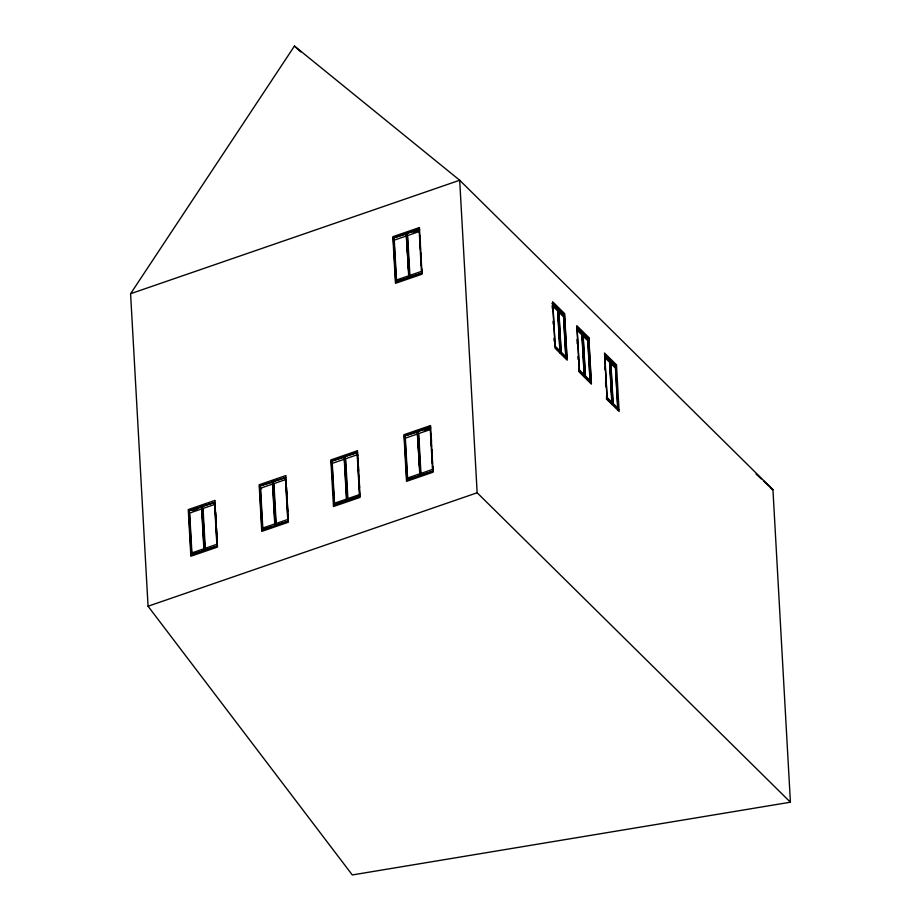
<?xml version="1.0" encoding="UTF-8"?>
<svg xmlns="http://www.w3.org/2000/svg" width="921" height="921" viewBox="0 0 921 921"><rect width="100%" height="100%" fill="white"/><g stroke="black" fill="none" stroke-linecap="round" stroke-linejoin="round"><path stroke-width="1.38" d="M130.586 293.718L294.455 46.05L459.683 180.24L772.938 489.673L790.414 802.203L352.294 874.95L148.062 606.237L130.586 293.718L459.683 180.24L477.159 492.77L790.414 802.203M407.853 278.073L395.742 281.768L393.29 238.021L419.09 229.122L419.665 229.41L406.564 233.45L409.005 277.186L420.851 273.583M393.29 238.021L406.691 233.888L409.131 277.635L406.115 233.6L406.691 233.888M413.276 232.576L417.052 231.263M419.446 231.47L407.646 235.534L409.88 275.391L421.668 271.327M395.742 281.768L422.106 273.157L421.876 268.92M357.67 452.625L344.569 456.666L347.136 500.851L334.311 505.272L331.295 461.237L357.095 452.338L357.82 455.446M418.917 476.099L406.806 479.795L404.365 436.047L430.165 427.148L430.729 427.436L417.639 431.465L420.08 475.213L431.926 471.61M259.584 486.092L285.959 477.469L272.858 481.51L275.298 525.258L288.4 521.217L262.025 529.84L259.584 486.092L272.973 481.948L275.425 525.695M188.69 510.936L215.065 502.313L201.964 506.354L204.404 550.102L217.506 546.061L191.131 554.672L188.69 510.936L202.079 506.792L204.531 550.539L191.131 554.672M331.295 461.237L344.684 457.104L344.12 456.816L346.561 500.564M404.365 436.047L417.754 431.903L420.206 475.65L417.19 431.627L417.754 431.903M424.351 430.591L430.648 428.426M193.122 510.844L196.921 509.532M430.51 429.485L418.721 433.549L420.955 473.417L432.743 469.353L432.582 466.498M260.562 488.211L272.743 484.009L274.976 523.865L262.796 528.067L260.562 488.211L261.599 488.809M287.962 519.398L276.173 523.462L273.94 483.594L285.729 479.53L285.971 483.801M217.068 544.23L205.279 548.306L203.046 508.438L214.835 504.374L215.077 508.645M333.736 504.984L359.547 496.085L357.095 452.338M406.806 479.795L433.181 471.184L432.939 466.947M347.01 500.402L360.111 496.373M262.025 529.84L271.58 527.019M148.062 606.237L477.159 492.77M557.712 309.203L558.598 309.019L561.05 352.766L560.152 352.95L557.712 309.203L551.921 303.481M581.957 333.16L582.855 332.976L585.296 376.724L584.409 376.896L581.957 333.16L577.133 328.394M582.556 340.413L582.164 333.356L583.051 333.172L585.503 376.919M560.359 353.146L561.246 352.962L558.805 309.214L557.907 309.398L558.621 322.097M604.821 355.736L609.644 360.491L610.531 360.318L612.983 404.066L612.085 404.238L606.294 398.528L607.192 398.344L618.831 409.845L617.945 410.029L615.493 366.282L609.84 360.698L610.738 360.514L613.179 404.261M578.618 371.186L579.505 371.002L591.155 382.503L590.269 382.687L587.817 338.94L582.164 333.356M558.851 310.331L563.571 314.982L564.458 314.798L566.91 358.545L555.259 347.044L552.807 303.297L564.458 314.798M587.817 338.94L588.715 338.755L591.155 382.503M615.493 366.282L616.391 366.098L604.74 354.597L607.192 398.344M272.973 481.948L272.409 481.671L274.849 525.407M202.079 506.792L201.515 506.504L203.955 550.251M770.543 488.084L772.938 489.673L763.451 480.889M294.455 46.05L300.776 51.91M756.072 474.039L761.345 478.932M588.715 338.755L577.064 327.254L579.505 371.002M558.207 311.528L563.525 316.778L565.759 356.646L560.429 351.385L559.876 341.415M577.329 330.42L581.922 334.945L584.144 374.812L578.641 369.379M582.452 335.474L587.782 340.735L590.004 380.603L585.572 376.217M605.016 357.762L609.598 362.287L611.82 402.155L606.329 396.721M555.305 346.319L559.887 350.855L557.666 310.987L552.163 305.553L552.324 308.408M612.361 402.684L617.68 407.934L615.458 368.078L610.139 362.816L610.37 367.088M610.531 369.943L612.2 399.841M609.84 360.698L610.163 366.339M610.312 369.16L611.107 383.274M611.256 386.095L612.292 404.446M609.644 360.491L612.085 404.238M604.648 366.823L604.809 369.666M605.534 382.48L605.765 386.751M582.533 336.902L582.694 339.745M582.855 342.6L583.649 356.83M583.81 359.685L584.605 373.914M582.717 343.234L583.5 357.348M583.661 360.169L584.375 372.867M576.972 339.481L577.214 343.752M577.928 356.565L578.089 359.409M563.571 314.982L565.931 357.325M558.287 312.944L558.759 321.487M558.92 324.33L559.715 338.571M558.782 324.917L559.565 339.032M559.726 341.852L560.279 351.73M553.037 321.222L553.199 324.065M553.993 338.306L554.154 341.15M420.057 236.467L420.448 243.524M421.001 253.402L421.323 259.043M431.132 434.493L431.523 441.539M431.995 450.012L432.386 457.069M419.677 235.741L420.471 249.971M420.632 252.815L421.346 265.628M430.752 433.756L431.465 446.57M431.627 449.425L432.421 463.654M419.09 229.122L421.542 272.869M430.165 427.148L432.605 470.896M407.128 233.727L409.58 277.474M418.203 431.753L420.655 475.501M393.866 238.309L396.306 282.056M404.929 436.324L407.381 480.071M358.373 465.324L358.695 470.965M359.248 480.854L359.639 487.9M357.843 461.801L357.44 454.686L345.651 458.75L347.885 498.606L359.674 494.542L358.96 481.729M358.004 464.645L358.718 477.458M345.133 456.943L347.585 500.69M331.859 461.525L334.311 505.272M286.512 487.359L286.903 494.404M287.375 502.878L287.847 511.339M286.212 488.072L286.926 500.886M287.087 503.729L287.801 516.543M285.383 477.193L287.836 520.941M273.422 481.798L275.874 525.546M260.148 486.369L262.6 530.116M215.618 512.191L216.009 519.248M216.481 527.721L216.872 534.779M215.238 511.489L215.951 524.302M216.193 528.573L216.907 541.387M214.489 502.037L216.942 545.785M202.528 506.642L204.98 550.39M189.254 511.213L191.706 554.96M419.435 227.545L392.864 236.709L395.466 283.323L422.037 274.17L419.435 227.545M406.46 235.937L394.269 240.139L396.502 280.007L408.682 275.805L406.46 235.937M357.44 450.76L330.869 459.924L333.471 506.538L360.042 497.386L357.44 450.76M430.498 425.571L403.939 434.724L406.541 481.349L433.112 472.185L430.498 425.571M285.729 475.604L259.158 484.768L261.76 531.394L288.331 522.23L285.729 475.604M214.835 500.448L188.264 509.612L190.866 556.238L217.437 547.074L214.835 500.448M344.466 459.165L332.274 463.355L334.507 503.223L346.687 499.021L344.466 459.165M417.524 433.964L405.344 438.166L407.577 478.034L419.757 473.831L417.524 433.964M201.86 508.853L189.668 513.055L191.902 552.911L204.082 548.709L201.86 508.853M564.573 313.554L552.577 301.708L555.179 348.322L567.175 360.169L564.573 313.554M588.818 337.512L576.822 325.666L579.436 372.28L591.432 384.126L588.818 337.512M616.494 364.854L604.51 353.008L607.112 399.622L619.108 411.468L616.494 364.854"/></g></svg>
